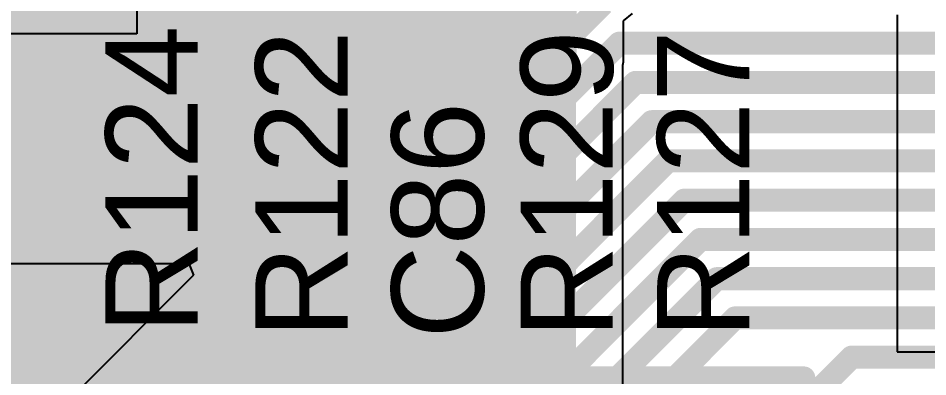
# Model space of a CAD drawing. Header units: millimetres. Extents: x 0 to 214, y 0 to 214.
# Drawn here: x 2.054 to 2.4484, y 0.2985 to 0.4539 of the extents above; entities that cross this region are included whole.
import ezdxf

# ---------------------------------------------------------------- set-up
doc = ezdxf.new("R2010")
doc.units = ezdxf.units.MM
doc.header["$MEASUREMENT"] = 0
for name, color, linetype in [('BottomLayer', 5, 'Continuous'), ('TopLayer', 1, 'Continuous'), ('TopOverlay', 2, 'Continuous'), ('TopPaste', 8, 'Continuous'), ('TopSolder', 216, 'Continuous')]:
    doc.layers.add(name, color=color, linetype=linetype)
doc.styles.add('Arial', font='', dxfattribs={"height": 0.2})
doc.styles.get('Arial').set_extended_font_data('Arial')

# ---------------------------------------------------------------- blocks, each defined once
blk = doc.blocks.new('RES_2512_94')
at = {"layer": 'TopLayer'}
for points in [[(-0.15945, 0.06693), (-0.09646, 0.06693), (-0.09646, -0.06693), (-0.15945, -0.06693)], [(0.09646, 0.06693), (0.15945, 0.06693), (0.15945, -0.06693), (0.09646, -0.06693)]]:
    blk.add_hatch(color=1, dxfattribs=at).paths.add_polyline_path(points)
at = {"layer": 'TopPaste'}
for points in [[(-0.15945, 0.06693), (-0.09646, 0.06693), (-0.09646, -0.06693), (-0.15945, -0.06693)], [(0.09646, 0.06693), (0.15945, 0.06693), (0.15945, -0.06693), (0.09646, -0.06693)]]:
    blk.add_hatch(color=8, dxfattribs=at).paths.add_polyline_path(points)
at = {"layer": 'TopSolder'}
for points in [[(-0.16345, 0.07093), (-0.09246, 0.07093), (-0.09246, -0.07093), (-0.16345, -0.07093)], [(0.09246, 0.07093), (0.16345, 0.07093), (0.16345, -0.07093), (0.09246, -0.07093)]]:
    blk.add_hatch(color=216, dxfattribs=at).paths.add_polyline_path(points)
at = {"layer": 'TopOverlay', "const_width": 0.01}
for points in [[(-0.167, 0.073), (0.16679, 0.073)], [(-0.167, -0.073), (-0.167, 0.073)], [(0.16679, -0.073), (0.16679, 0.073)], [(-0.167, -0.073), (0.16679, -0.073)]]:
    blk.add_lwpolyline(points, dxfattribs=at)
at = {"layer": 'TopOverlay', "const_width": 0.005}
for points in [[(-0.1695, 0.073, 1), (-0.1645, 0.073, 1)], [(-0.1695, 0.073, 1), (-0.1645, 0.073, 1)], [(0.16429, 0.073, 1), (0.16929, 0.073, 1)], [(0.16429, 0.073, 1), (0.16929, 0.073, 1)], [(-0.1695, -0.073, 1), (-0.1645, -0.073, 1)], [(-0.1695, -0.073, 1), (-0.1645, -0.073, 1)], [(0.16429, -0.073, 1), (0.16929, -0.073, 1)], [(0.16429, -0.073, 1), (0.16929, -0.073, 1)]]:
    blk.add_lwpolyline(points, format="xyb", close=True, dxfattribs=at)

msp = doc.modelspace()

# ---------------------------------------------------------------- hatches: boundary and pattern name
at = {"layer": 'BottomLayer'}
msp.add_hatch(color=5, dxfattribs=at).paths.add_polyline_path([(2.00933, 0.44703), (2.09275, 0.44703), (2.09275, 0.52149), (2.00933, 0.52149)])
at = {"layer": 'TopLayer'}
for points in [[(1.95987, 0.15811), (2.13141, 0.15811), (2.13141, 0.51222), (1.95987, 0.51222)], [(2.22613, 0.43503), (2.29616, 0.43503), (2.29616, 0.49367), (2.22613, 0.49367)], [(2.11887, 0.15811), (2.29587, 0.15811), (2.29587, 0.45803), (2.11887, 0.45803)]]:
    msp.add_hatch(color=1, dxfattribs=at).paths.add_polyline_path(points)

# ---------------------------------------------------------------- linework, layer by layer
at = {"layer": 'BottomLayer'}
for p, q in [((2.10551, 0.62512), (2.10551, 0.44703)), ((2.10551, 0.44703), (1.8869, 0.44703)), ((1.92598, 0.34762), (2.12804, 0.34762)), ((2.12804, 0.34762), (2.13011, 0.34262)), ((2.13011, 0.34262), (1.98733, 0.19984))]:
    msp.add_line(p, q, dxfattribs=at)
for points, const_width in [([(2.13325, 0.41779), (2.13325, 0.6407)], 0.015), ([(2.16167, 0.40558), (2.16167, 0.56762)], 0.015), ([(1.99789, 0.17435), (2.30058, 0.47703)], 0.01), ([(2.00493, 0.15735), (2.30762, 0.46003)], 0.01), ([(2.01197, 0.14035), (2.31466, 0.44303)], 0.01), ([(2.31466, 0.44303), (3.87399, 0.44303)], 0.01), ([(2.01901, 0.12335), (2.3217, 0.42603)], 0.01), ([(2.3217, 0.42603), (3.88103, 0.42603)], 0.01), ([(2.12012, 0.40467), (2.13325, 0.41779)], 0.015), ([(1.9379, 0.40467), (2.12012, 0.40467)], 0.015), ([(2.02606, 0.10635), (2.32874, 0.40903)], 0.01), ([(2.13145, 0.37536), (2.16167, 0.40558)], 0.015), ([(2.32874, 0.40903), (3.88808, 0.40903)], 0.01), ([(2.0331, 0.08935), (2.33578, 0.39203)], 0.01), ([(2.33578, 0.39203), (3.89512, 0.39203)], 0.01), ([(1.9101, 0.37536), (2.13145, 0.37536)], 0.015), ([(2.04014, 0.07235), (2.34283, 0.37503)], 0.01), ([(2.34283, 0.37503), (3.90216, 0.37503)], 0.01), ([(2.04718, 0.05535), (2.34987, 0.35803)], 0.01), ([(2.34987, 0.35803), (3.9092, 0.35803)], 0.01), ([(2.19262, 0.17674), (2.35691, 0.34103)], 0.01), ([(2.35691, 0.34103), (3.91624, 0.34103)], 0.01), ([(2.29262, 0.25179), (2.36487, 0.32403)], 0.01), ([(2.36487, 0.32403), (3.92328, 0.32403)], 0.01), ([(2.39262, 0.28427), (2.41539, 0.30703)], 0.01), ([(2.41539, 0.30703), (3.93033, 0.30703)], 0.01)]:
    msp.add_lwpolyline(points, dxfattribs=dict(at, const_width=const_width))
for points, const_width in [([(2.31216, 0.44303, 1), (2.31716, 0.44303, 1)], 0.005), ([(2.31216, 0.44303, 1), (2.31716, 0.44303, 1)], 0.005), ([(2.3192, 0.42603, 1), (2.3242, 0.42603, 1)], 0.005), ([(2.3192, 0.42603, 1), (2.3242, 0.42603, 1)], 0.005), ([(2.1295, 0.41779, 1), (2.137, 0.41779, 1)], 0.0075), ([(2.1295, 0.41779, 1), (2.137, 0.41779, 1)], 0.0075), ([(2.11637, 0.40467, 1), (2.12387, 0.40467, 1)], 0.0075), ([(2.11637, 0.40467, 1), (2.12387, 0.40467, 1)], 0.0075), ([(2.15792, 0.40558, 1), (2.16542, 0.40558, 1)], 0.0075), ([(2.15792, 0.40558, 1), (2.16542, 0.40558, 1)], 0.0075), ([(2.32624, 0.40903, 1), (2.33124, 0.40903, 1)], 0.005), ([(2.32624, 0.40903, 1), (2.33124, 0.40903, 1)], 0.005), ([(2.33328, 0.39203, 1), (2.33828, 0.39203, 1)], 0.005), ([(2.33328, 0.39203, 1), (2.33828, 0.39203, 1)], 0.005), ([(2.1277, 0.37536, 1), (2.1352, 0.37536, 1)], 0.0075), ([(2.1277, 0.37536, 1), (2.1352, 0.37536, 1)], 0.0075), ([(2.34033, 0.37503, 1), (2.34533, 0.37503, 1)], 0.005), ([(2.34033, 0.37503, 1), (2.34533, 0.37503, 1)], 0.005), ([(2.34737, 0.35803, 1), (2.35237, 0.35803, 1)], 0.005), ([(2.34737, 0.35803, 1), (2.35237, 0.35803, 1)], 0.005), ([(2.35441, 0.34103, 1), (2.35941, 0.34103, 1)], 0.005), ([(2.35441, 0.34103, 1), (2.35941, 0.34103, 1)], 0.005), ([(2.36237, 0.32403, 1), (2.36737, 0.32403, 1)], 0.005), ([(2.36237, 0.32403, 1), (2.36737, 0.32403, 1)], 0.005), ([(2.41289, 0.30703, 1), (2.41789, 0.30703, 1)], 0.005), ([(2.41289, 0.30703, 1), (2.41789, 0.30703, 1)], 0.005)]:
    msp.add_lwpolyline(points, format="xyb", close=True, dxfattribs=dict(at, const_width=const_width))
at = {"layer": 'TopLayer'}
for p, q in [((2.31655, 0.45267), (2.32042, 0.45584)), ((2.43515, 0.45528), (2.43515, 0.30933)), ((2.31655, 0.43503), (2.31655, 0.45267)), ((2.31626, 0.43356), (2.31655, 0.43503)), ((2.31626, 0.15811), (2.31626, 0.43356)), ((2.43515, 0.30933), (2.63657, 0.30933))]:
    msp.add_line(p, q, dxfattribs=at)

# ---------------------------------------------------------------- block references
msp.add_blockref('RES_2512_94', (2.22787, 0.22503))

# ---------------------------------------------------------------- texts
at = {"layer": 'TopOverlay', "style": 'Arial'}
for s, p in [('R124', (2.13186, 0.31706)), ('R122', (2.19686, 0.31506)), ('R129', (2.31186, 0.31506)), ('R127', (2.37108, 0.31506)), ('C86', (2.25586, 0.31506))]:
    msp.add_text(s, height=0.04, rotation=90, dxfattribs=at).set_placement(p)

doc.saveas('drawing.dxf')
